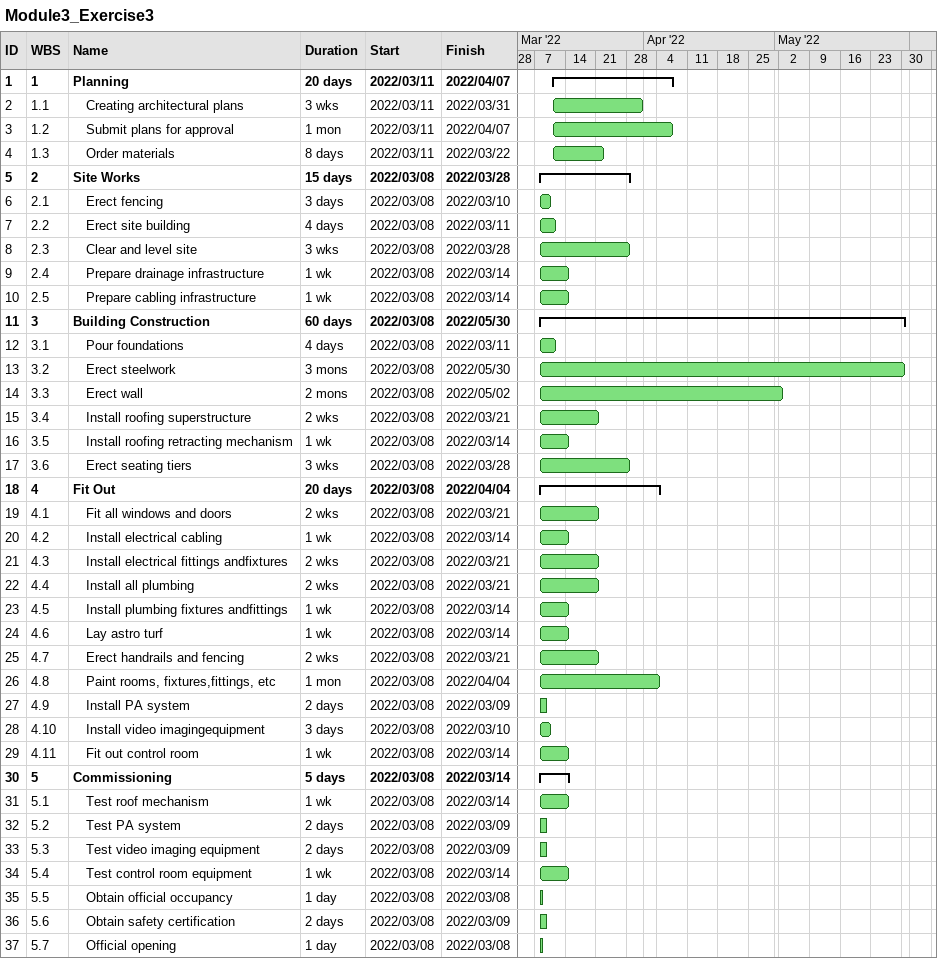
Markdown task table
Module3_Exercise3

| ID | WBS | Task | Duration | Start | Finish |
|---|---|---|---|---|---|
| 1 | 1 | **Planning** | 20d | 2022-03-11 | 2022-04-07 |
| 2 | 1.1 | Creating architectural plans | 3w | 2022-03-11 | 2022-03-31 |
| 3 | 1.2 | Submit plans for approval | 1mo | 2022-03-11 | 2022-04-07 |
| 4 | 1.3 | Order materials | 8d | 2022-03-11 | 2022-03-22 |
| 5 | 2 | **Site Works** | 15d | 2022-03-08 | 2022-03-28 |
| 6 | 2.1 | Erect fencing | 3d | 2022-03-08 | 2022-03-10 |
| 7 | 2.2 | Erect site building | 4d | 2022-03-08 | 2022-03-11 |
| 8 | 2.3 | Clear and level site | 3w | 2022-03-08 | 2022-03-28 |
| 9 | 2.4 | Prepare drainage infrastructure | 1w | 2022-03-08 | 2022-03-14 |
| 10 | 2.5 | Prepare cabling infrastructure | 1w | 2022-03-08 | 2022-03-14 |
| 11 | 3 | **Building Construction** | 60d | 2022-03-08 | 2022-05-30 |
| 12 | 3.1 | Pour foundations | 4d | 2022-03-08 | 2022-03-11 |
| 13 | 3.2 | Erect steelwork | 3mo | 2022-03-08 | 2022-05-30 |
| 14 | 3.3 | Erect wall | 2mo | 2022-03-08 | 2022-05-02 |
| 15 | 3.4 | Install roofing superstructure | 2w | 2022-03-08 | 2022-03-21 |
| 16 | 3.5 | Install roofing retracting mechanism | 1w | 2022-03-08 | 2022-03-14 |
| 17 | 3.6 | Erect seating tiers | 3w | 2022-03-08 | 2022-03-28 |
| 18 | 4 | **Fit Out** | 20d | 2022-03-08 | 2022-04-04 |
| 19 | 4.1 | Fit all windows and doors | 2w | 2022-03-08 | 2022-03-21 |
| 20 | 4.2 | Install electrical cabling | 1w | 2022-03-08 | 2022-03-14 |
| 21 | 4.3 | Install electrical fittings andfixtures | 2w | 2022-03-08 | 2022-03-21 |
| 22 | 4.4 | Install all plumbing | 2w | 2022-03-08 | 2022-03-21 |
| 23 | 4.5 | Install plumbing fixtures andfittings | 1w | 2022-03-08 | 2022-03-14 |
| 24 | 4.6 | Lay astro turf | 1w | 2022-03-08 | 2022-03-14 |
| 25 | 4.7 | Erect handrails and fencing | 2w | 2022-03-08 | 2022-03-21 |
| 26 | 4.8 | Paint rooms, fixtures,fittings, etc | 1mo | 2022-03-08 | 2022-04-04 |
| 27 | 4.9 | Install PA system | 2d | 2022-03-08 | 2022-03-09 |
| 28 | 4.10 | Install video imagingequipment | 3d | 2022-03-08 | 2022-03-10 |
| 29 | 4.11 | Fit out control room | 1w | 2022-03-08 | 2022-03-14 |
| 30 | 5 | **Commissioning** | 5d | 2022-03-08 | 2022-03-14 |
| 31 | 5.1 | Test roof mechanism | 1w | 2022-03-08 | 2022-03-14 |
| 32 | 5.2 | Test PA system | 2d | 2022-03-08 | 2022-03-09 |
| 33 | 5.3 | Test video imaging equipment | 2d | 2022-03-08 | 2022-03-09 |
| 34 | 5.4 | Test control room equipment | 1w | 2022-03-08 | 2022-03-14 |
| 35 | 5.5 | Obtain official occupancy | 1d | 2022-03-08 | 2022-03-08 |
| 36 | 5.6 | Obtain safety certification | 2d | 2022-03-08 | 2022-03-09 |
| 37 | 5.7 | Official opening | 1d | 2022-03-08 | 2022-03-08 |
